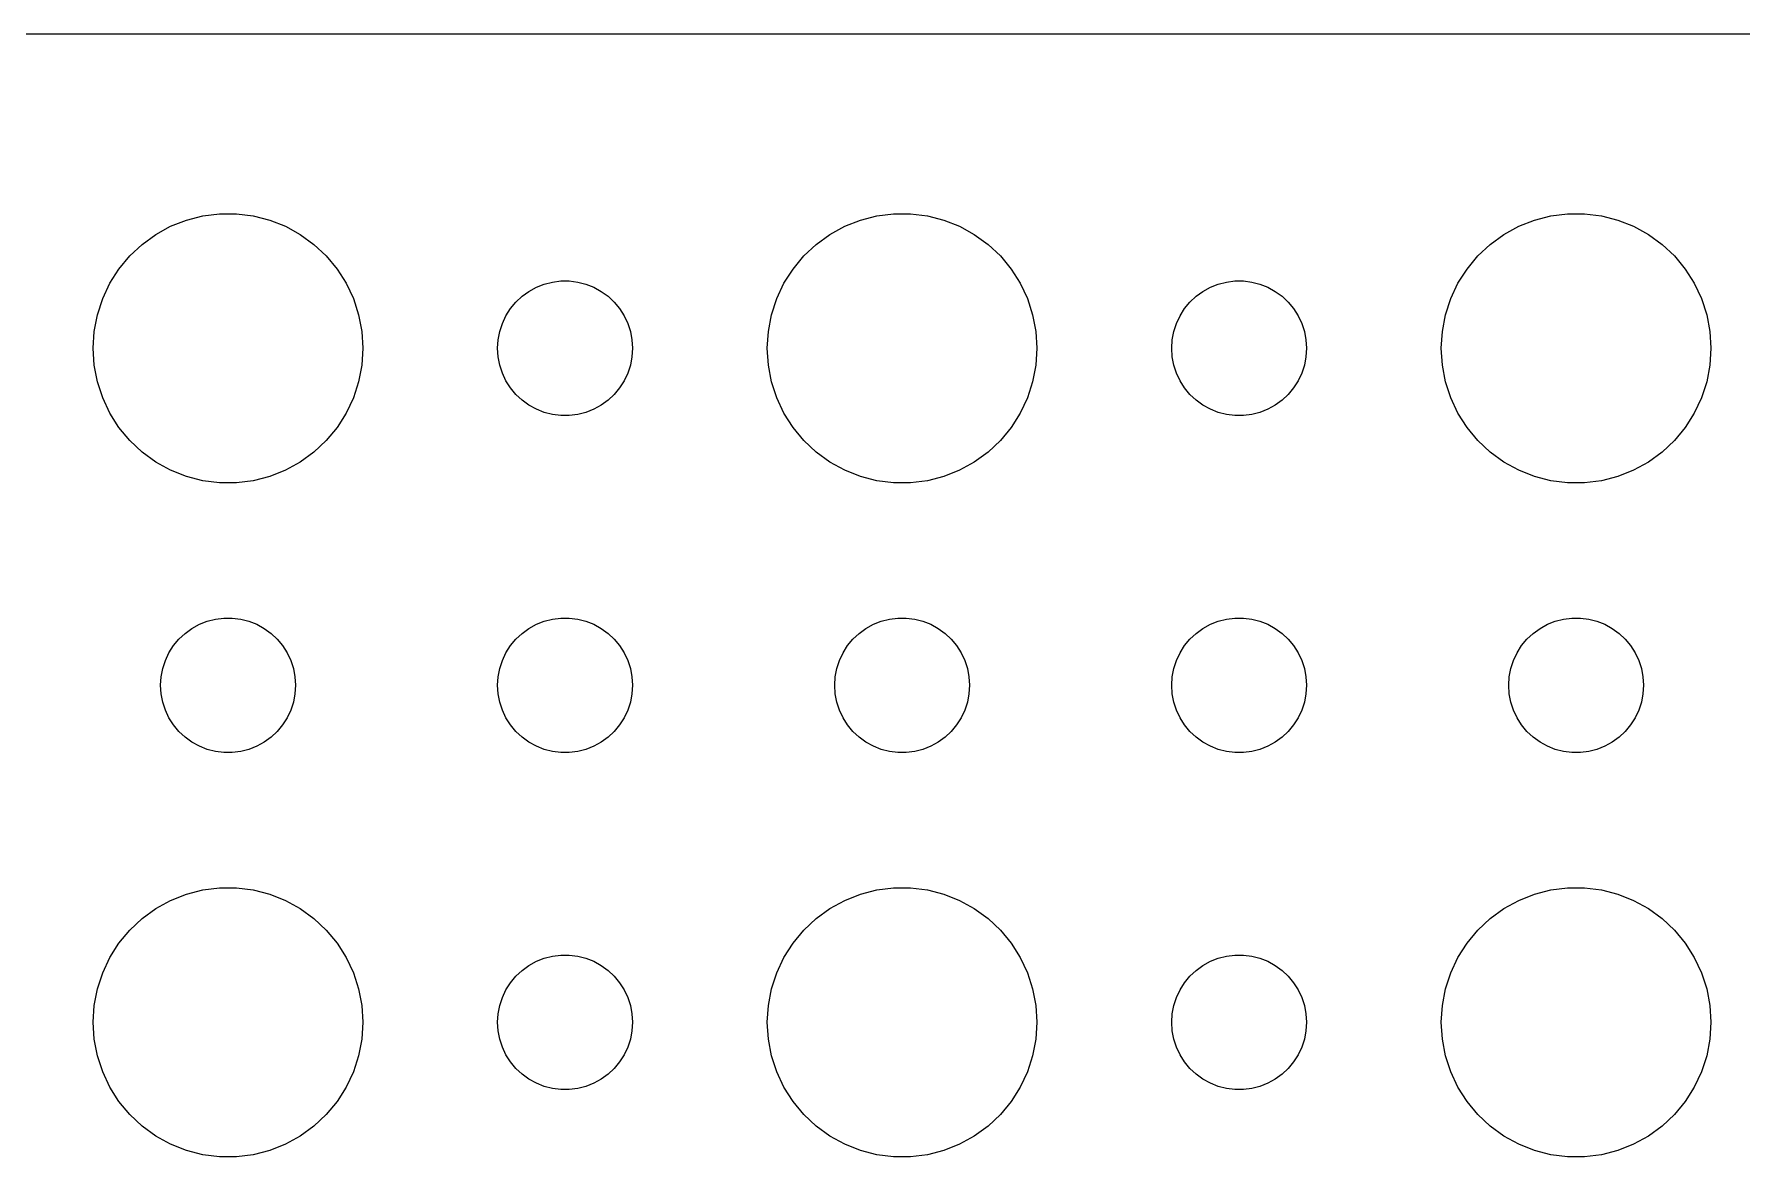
# Model space of a CAD drawing. Header units: metres. Extents: x -134 to 134, y 518 to 1078.
# Drawn here: x -71.81 to -33.81, y 711.01 to 735.99 of the extents above; entities that cross this region are included whole.
import ezdxf

# ---------------------------------------------------------------- set-up
doc = ezdxf.new("R2010")
doc.units = ezdxf.units.M

msp = doc.modelspace()

# ---------------------------------------------------------------- linework, layer by layer
for p, q in [((129.814, 735.99), (-129.814, 735.99)), ((-68.427, 731.853), (-68.0621, 731.947)), ((-68.0621, 731.947), (-67.6884, 731.994)), ((-67.6884, 731.994), (-67.3116, 731.994)), ((-67.3116, 731.994), (-66.9379, 731.947)), ((-66.9379, 731.947), (-66.573, 731.853)), ((-53.427, 731.853), (-53.0621, 731.947)), ((-53.0621, 731.947), (-52.6884, 731.994)), ((-52.6884, 731.994), (-52.3116, 731.994)), ((-52.3116, 731.994), (-51.9379, 731.947)), ((-51.9379, 731.947), (-51.5729, 731.853)), ((-38.427, 731.853), (-38.0621, 731.947)), ((-38.0621, 731.947), (-37.6884, 731.994)), ((-37.6884, 731.994), (-37.3116, 731.994)), ((-37.3116, 731.994), (-36.9379, 731.947)), ((-36.9379, 731.947), (-36.5729, 731.853)), ((-69.1075, 731.533), (-68.7773, 731.714)), ((-68.7773, 731.714), (-68.427, 731.853)), ((-66.573, 731.853), (-66.2227, 731.714)), ((-66.2227, 731.714), (-65.8925, 731.533)), ((-54.1075, 731.533), (-53.7773, 731.714)), ((-53.7773, 731.714), (-53.427, 731.853)), ((-51.5729, 731.853), (-51.2227, 731.714)), ((-51.2227, 731.714), (-50.8925, 731.533)), ((-39.1075, 731.533), (-38.7773, 731.714)), ((-38.7773, 731.714), (-38.427, 731.853)), ((-36.5729, 731.853), (-36.2227, 731.714)), ((-36.2227, 731.714), (-35.8925, 731.533)), ((-69.6869, 731.054), (-69.4123, 731.312)), ((-69.4123, 731.312), (-69.1075, 731.533)), ((-65.8925, 731.533), (-65.5877, 731.312)), ((-65.5877, 731.312), (-65.3131, 731.054)), ((-54.6869, 731.054), (-54.4123, 731.312)), ((-54.4123, 731.312), (-54.1075, 731.533)), ((-50.8925, 731.533), (-50.5877, 731.312)), ((-50.5877, 731.312), (-50.3131, 731.054)), ((-39.6869, 731.054), (-39.4123, 731.312)), ((-39.4123, 731.312), (-39.1075, 731.533)), ((-35.8925, 731.533), (-35.5877, 731.312)), ((-35.5877, 731.312), (-35.3131, 731.054)), ((-69.927, 730.763), (-69.6869, 731.054)), ((-65.3131, 731.054), (-65.073, 730.763)), ((-54.927, 730.763), (-54.6869, 731.054)), ((-50.3131, 731.054), (-50.0729, 730.763)), ((-39.927, 730.763), (-39.6869, 731.054)), ((-35.3131, 731.054), (-35.0729, 730.763)), ((-70.2893, 730.104), (-70.1289, 730.445)), ((-70.1289, 730.445), (-69.927, 730.763)), ((-65.073, 730.763), (-64.8711, 730.445)), ((-64.8711, 730.445), (-64.7107, 730.104)), ((-60.6387, 730.357), (-60.4635, 730.427)), ((-60.4635, 730.427), (-60.2811, 730.473)), ((-60.2811, 730.473), (-60.0942, 730.497)), ((-60.0942, 730.497), (-59.9058, 730.497)), ((-59.9058, 730.497), (-59.7189, 730.473)), ((-59.7189, 730.473), (-59.5365, 730.427)), ((-59.5365, 730.427), (-59.3613, 730.357)), ((-55.2893, 730.104), (-55.1289, 730.445)), ((-55.1289, 730.445), (-54.927, 730.763)), ((-50.0729, 730.763), (-49.8711, 730.445)), ((-49.8711, 730.445), (-49.7107, 730.104)), ((-45.6387, 730.357), (-45.4635, 730.427)), ((-45.4635, 730.427), (-45.2811, 730.473)), ((-45.2811, 730.473), (-45.0942, 730.497)), ((-45.0942, 730.497), (-44.9058, 730.497)), ((-44.9058, 730.497), (-44.7189, 730.473)), ((-44.7189, 730.473), (-44.5365, 730.427)), ((-44.5365, 730.427), (-44.3613, 730.357)), ((-40.2893, 730.104), (-40.1289, 730.445)), ((-40.1289, 730.445), (-39.927, 730.763)), ((-35.0729, 730.763), (-34.8711, 730.445)), ((-34.8711, 730.445), (-34.7107, 730.104)), ((-70.4057, 729.746), (-70.2893, 730.104)), ((-64.7107, 730.104), (-64.5943, 729.746)), ((-61.0934, 730.027), (-60.9561, 730.156)), ((-60.9561, 730.156), (-60.8037, 730.266)), ((-60.8037, 730.266), (-60.6387, 730.357)), ((-59.3613, 730.357), (-59.1963, 730.266)), ((-59.1963, 730.266), (-59.0439, 730.156)), ((-59.0439, 730.156), (-58.9065, 730.027)), ((-55.4057, 729.746), (-55.2893, 730.104)), ((-49.7107, 730.104), (-49.5942, 729.746)), ((-46.0934, 730.027), (-45.9561, 730.156)), ((-45.9561, 730.156), (-45.8037, 730.266)), ((-45.8037, 730.266), (-45.6387, 730.357)), ((-44.3613, 730.357), (-44.1963, 730.266)), ((-44.1963, 730.266), (-44.0439, 730.156)), ((-44.0439, 730.156), (-43.9065, 730.027)), ((-40.4057, 729.746), (-40.2893, 730.104)), ((-34.7107, 730.104), (-34.5942, 729.746)), ((-70.4763, 729.376), (-70.4057, 729.746)), ((-64.5943, 729.746), (-64.5237, 729.376)), ((-61.3947, 729.552), (-61.3145, 729.723)), ((-61.3145, 729.723), (-61.2135, 729.882)), ((-61.2135, 729.882), (-61.0934, 730.027)), ((-58.9065, 730.027), (-58.7865, 729.882)), ((-58.7865, 729.882), (-58.6855, 729.723)), ((-58.6855, 729.723), (-58.6053, 729.552)), ((-55.4763, 729.376), (-55.4057, 729.746)), ((-49.5942, 729.746), (-49.5237, 729.376)), ((-46.3947, 729.552), (-46.3145, 729.723)), ((-46.3145, 729.723), (-46.2135, 729.882)), ((-46.2135, 729.882), (-46.0934, 730.027)), ((-43.9065, 730.027), (-43.7865, 729.882)), ((-43.7865, 729.882), (-43.6855, 729.723)), ((-43.6855, 729.723), (-43.6053, 729.552)), ((-40.4763, 729.376), (-40.4057, 729.746)), ((-34.5942, 729.746), (-34.5237, 729.376)), ((-70.5, 729), (-70.4763, 729.376)), ((-64.5237, 729.376), (-64.5, 729)), ((-61.4882, 729.188), (-61.4529, 729.373)), ((-61.4529, 729.373), (-61.3947, 729.552)), ((-58.6053, 729.552), (-58.5471, 729.373)), ((-58.5471, 729.373), (-58.5118, 729.188)), ((-55.5, 729), (-55.4763, 729.376)), ((-49.5237, 729.376), (-49.5, 729)), ((-46.4882, 729.188), (-46.4529, 729.373)), ((-46.4529, 729.373), (-46.3947, 729.552)), ((-43.6053, 729.552), (-43.5471, 729.373)), ((-43.5471, 729.373), (-43.5118, 729.188)), ((-40.5, 729), (-40.4763, 729.376)), ((-34.5237, 729.376), (-34.5, 729)), ((-70.4763, 728.624), (-70.5, 729)), ((-64.5, 729), (-64.5237, 728.624)), ((-61.5, 729), (-61.4882, 729.188)), ((-61.4882, 728.812), (-61.5, 729)), ((-58.5118, 729.188), (-58.5, 729)), ((-58.5, 729), (-58.5118, 728.812)), ((-55.4763, 728.624), (-55.5, 729)), ((-49.5, 729), (-49.5237, 728.624)), ((-46.5, 729), (-46.4882, 729.188)), ((-46.4882, 728.812), (-46.5, 729)), ((-43.5118, 729.188), (-43.5, 729)), ((-43.5, 729), (-43.5118, 728.812)), ((-40.4763, 728.624), (-40.5, 729)), ((-34.5, 729), (-34.5237, 728.624)), ((-70.4057, 728.254), (-70.4763, 728.624)), ((-64.5237, 728.624), (-64.5943, 728.254)), ((-61.4529, 728.627), (-61.4882, 728.812)), ((-61.3947, 728.448), (-61.4529, 728.627)), ((-58.5471, 728.627), (-58.6053, 728.448)), ((-58.5118, 728.812), (-58.5471, 728.627)), ((-55.4057, 728.254), (-55.4763, 728.624)), ((-49.5237, 728.624), (-49.5942, 728.254)), ((-46.4529, 728.627), (-46.4882, 728.812)), ((-46.3947, 728.448), (-46.4529, 728.627)), ((-43.5471, 728.627), (-43.6053, 728.448)), ((-43.5118, 728.812), (-43.5471, 728.627)), ((-40.4057, 728.254), (-40.4763, 728.624)), ((-34.5237, 728.624), (-34.5942, 728.254)), ((-70.2893, 727.896), (-70.4057, 728.254)), ((-64.5943, 728.254), (-64.7107, 727.896)), ((-61.3145, 728.277), (-61.3947, 728.448)), ((-61.2135, 728.118), (-61.3145, 728.277)), ((-58.6855, 728.277), (-58.7865, 728.118)), ((-58.6053, 728.448), (-58.6855, 728.277)), ((-55.2893, 727.896), (-55.4057, 728.254)), ((-49.5942, 728.254), (-49.7107, 727.896)), ((-46.3145, 728.277), (-46.3947, 728.448)), ((-46.2135, 728.118), (-46.3145, 728.277)), ((-43.6855, 728.277), (-43.7865, 728.118)), ((-43.6053, 728.448), (-43.6855, 728.277)), ((-40.2893, 727.896), (-40.4057, 728.254)), ((-34.5942, 728.254), (-34.7107, 727.896)), ((-70.1289, 727.555), (-70.2893, 727.896)), ((-64.7107, 727.896), (-64.8711, 727.555)), ((-61.0934, 727.973), (-61.2135, 728.118)), ((-60.9561, 727.844), (-61.0934, 727.973)), ((-60.8037, 727.734), (-60.9561, 727.844)), ((-59.0439, 727.844), (-59.1963, 727.734)), ((-58.9065, 727.973), (-59.0439, 727.844)), ((-58.7865, 728.118), (-58.9065, 727.973)), ((-55.1289, 727.555), (-55.2893, 727.896)), ((-49.7107, 727.896), (-49.8711, 727.555)), ((-46.0934, 727.973), (-46.2135, 728.118)), ((-45.9561, 727.844), (-46.0934, 727.973)), ((-45.8037, 727.734), (-45.9561, 727.844)), ((-44.0439, 727.844), (-44.1963, 727.734)), ((-43.9065, 727.973), (-44.0439, 727.844)), ((-43.7865, 728.118), (-43.9065, 727.973)), ((-40.1289, 727.555), (-40.2893, 727.896)), ((-34.7107, 727.896), (-34.8711, 727.555)), ((-69.927, 727.237), (-70.1289, 727.555)), ((-64.8711, 727.555), (-65.073, 727.237)), ((-60.6387, 727.643), (-60.8037, 727.734)), ((-60.4635, 727.573), (-60.6387, 727.643)), ((-60.2811, 727.527), (-60.4635, 727.573)), ((-60.0942, 727.503), (-60.2811, 727.527)), ((-59.9058, 727.503), (-60.0942, 727.503)), ((-59.7189, 727.527), (-59.9058, 727.503)), ((-59.5365, 727.573), (-59.7189, 727.527)), ((-59.3613, 727.643), (-59.5365, 727.573)), ((-59.1963, 727.734), (-59.3613, 727.643)), ((-54.927, 727.237), (-55.1289, 727.555)), ((-49.8711, 727.555), (-50.0729, 727.237)), ((-45.6387, 727.643), (-45.8037, 727.734)), ((-45.4635, 727.573), (-45.6387, 727.643)), ((-45.2811, 727.527), (-45.4635, 727.573)), ((-45.0942, 727.503), (-45.2811, 727.527)), ((-44.9058, 727.503), (-45.0942, 727.503)), ((-44.7189, 727.527), (-44.9058, 727.503)), ((-44.5365, 727.573), (-44.7189, 727.527)), ((-44.3613, 727.643), (-44.5365, 727.573)), ((-44.1963, 727.734), (-44.3613, 727.643)), ((-39.927, 727.237), (-40.1289, 727.555)), ((-34.8711, 727.555), (-35.0729, 727.237)), ((-69.6869, 726.946), (-69.927, 727.237)), ((-65.073, 727.237), (-65.3131, 726.946)), ((-54.6869, 726.946), (-54.927, 727.237)), ((-50.0729, 727.237), (-50.3131, 726.946)), ((-39.6869, 726.946), (-39.927, 727.237)), ((-35.0729, 727.237), (-35.3131, 726.946)), ((-69.4123, 726.688), (-69.6869, 726.946)), ((-69.1075, 726.467), (-69.4123, 726.688)), ((-65.5877, 726.688), (-65.8925, 726.467)), ((-65.3131, 726.946), (-65.5877, 726.688)), ((-54.4123, 726.688), (-54.6869, 726.946)), ((-54.1075, 726.467), (-54.4123, 726.688)), ((-50.5877, 726.688), (-50.8925, 726.467)), ((-50.3131, 726.946), (-50.5877, 726.688)), ((-39.4123, 726.688), (-39.6869, 726.946)), ((-39.1075, 726.467), (-39.4123, 726.688)), ((-35.5877, 726.688), (-35.8925, 726.467)), ((-35.3131, 726.946), (-35.5877, 726.688)), ((-68.7773, 726.286), (-69.1075, 726.467)), ((-68.427, 726.147), (-68.7773, 726.286)), ((-66.2227, 726.286), (-66.573, 726.147)), ((-65.8925, 726.467), (-66.2227, 726.286)), ((-53.7773, 726.286), (-54.1075, 726.467)), ((-53.427, 726.147), (-53.7773, 726.286)), ((-51.2227, 726.286), (-51.5729, 726.147)), ((-50.8925, 726.467), (-51.2227, 726.286)), ((-38.7773, 726.286), (-39.1075, 726.467)), ((-38.427, 726.147), (-38.7773, 726.286)), ((-36.2227, 726.286), (-36.5729, 726.147)), ((-35.8925, 726.467), (-36.2227, 726.286)), ((-68.0621, 726.053), (-68.427, 726.147)), ((-67.6884, 726.006), (-68.0621, 726.053)), ((-67.3116, 726.006), (-67.6884, 726.006)), ((-66.9379, 726.053), (-67.3116, 726.006)), ((-66.573, 726.147), (-66.9379, 726.053)), ((-53.0621, 726.053), (-53.427, 726.147)), ((-52.6884, 726.006), (-53.0621, 726.053)), ((-52.3116, 726.006), (-52.6884, 726.006)), ((-51.9379, 726.053), (-52.3116, 726.006)), ((-51.5729, 726.147), (-51.9379, 726.053)), ((-38.0621, 726.053), (-38.427, 726.147)), ((-37.6884, 726.006), (-38.0621, 726.053)), ((-37.3116, 726.006), (-37.6884, 726.006)), ((-36.9379, 726.053), (-37.3116, 726.006)), ((-36.5729, 726.147), (-36.9379, 726.053)), ((-68.3037, 722.766), (-68.1387, 722.857)), ((-68.1387, 722.857), (-67.9635, 722.927)), ((-67.9635, 722.927), (-67.7811, 722.973)), ((-67.7811, 722.973), (-67.5942, 722.997)), ((-67.5942, 722.997), (-67.4058, 722.997)), ((-67.4058, 722.997), (-67.2189, 722.973)), ((-67.2189, 722.973), (-67.0365, 722.927)), ((-67.0365, 722.927), (-66.8613, 722.857)), ((-66.8613, 722.857), (-66.6963, 722.766)), ((-60.8037, 722.766), (-60.6387, 722.857)), ((-60.6387, 722.857), (-60.4635, 722.927)), ((-60.4635, 722.927), (-60.2811, 722.973)), ((-60.2811, 722.973), (-60.0942, 722.997)), ((-60.0942, 722.997), (-59.9058, 722.997)), ((-59.9058, 722.997), (-59.7189, 722.973)), ((-59.7189, 722.973), (-59.5365, 722.927)), ((-59.5365, 722.927), (-59.3613, 722.857)), ((-59.3613, 722.857), (-59.1963, 722.766)), ((-53.3037, 722.766), (-53.1387, 722.857)), ((-53.1387, 722.857), (-52.9635, 722.927)), ((-52.9635, 722.927), (-52.7811, 722.973)), ((-52.7811, 722.973), (-52.5942, 722.997)), ((-52.5942, 722.997), (-52.4058, 722.997)), ((-52.4058, 722.997), (-52.2189, 722.973)), ((-52.2189, 722.973), (-52.0365, 722.927)), ((-52.0365, 722.927), (-51.8613, 722.857)), ((-51.8613, 722.857), (-51.6963, 722.766)), ((-45.8037, 722.766), (-45.6387, 722.857)), ((-45.6387, 722.857), (-45.4635, 722.927)), ((-45.4635, 722.927), (-45.2811, 722.973)), ((-45.2811, 722.973), (-45.0942, 722.997)), ((-45.0942, 722.997), (-44.9058, 722.997)), ((-44.9058, 722.997), (-44.7189, 722.973)), ((-44.7189, 722.973), (-44.5365, 722.927)), ((-44.5365, 722.927), (-44.3613, 722.857)), ((-44.3613, 722.857), (-44.1963, 722.766)), ((-38.3037, 722.766), (-38.1387, 722.857)), ((-38.1387, 722.857), (-37.9635, 722.927)), ((-37.9635, 722.927), (-37.7811, 722.973)), ((-37.7811, 722.973), (-37.5942, 722.997)), ((-37.5942, 722.997), (-37.4058, 722.997)), ((-37.4058, 722.997), (-37.2189, 722.973)), ((-37.2189, 722.973), (-37.0365, 722.927)), ((-37.0365, 722.927), (-36.8613, 722.857)), ((-36.8613, 722.857), (-36.6963, 722.766)), ((-68.7135, 722.382), (-68.5934, 722.527)), ((-68.5934, 722.527), (-68.4561, 722.656)), ((-68.4561, 722.656), (-68.3037, 722.766)), ((-66.6963, 722.766), (-66.5439, 722.656)), ((-66.5439, 722.656), (-66.4065, 722.527)), ((-66.4065, 722.527), (-66.2865, 722.382)), ((-61.2135, 722.382), (-61.0934, 722.527)), ((-61.0934, 722.527), (-60.9561, 722.656)), ((-60.9561, 722.656), (-60.8037, 722.766)), ((-59.1963, 722.766), (-59.0439, 722.656)), ((-59.0439, 722.656), (-58.9065, 722.527)), ((-58.9065, 722.527), (-58.7865, 722.382)), ((-53.7135, 722.382), (-53.5934, 722.527)), ((-53.5934, 722.527), (-53.4561, 722.656)), ((-53.4561, 722.656), (-53.3037, 722.766)), ((-51.6963, 722.766), (-51.5439, 722.656)), ((-51.5439, 722.656), (-51.4065, 722.527)), ((-51.4065, 722.527), (-51.2865, 722.382)), ((-46.2135, 722.382), (-46.0934, 722.527)), ((-46.0934, 722.527), (-45.9561, 722.656)), ((-45.9561, 722.656), (-45.8037, 722.766)), ((-44.1963, 722.766), (-44.0439, 722.656)), ((-44.0439, 722.656), (-43.9065, 722.527)), ((-43.9065, 722.527), (-43.7865, 722.382)), ((-38.7135, 722.382), (-38.5934, 722.527)), ((-38.5934, 722.527), (-38.4561, 722.656)), ((-38.4561, 722.656), (-38.3037, 722.766)), ((-36.6963, 722.766), (-36.5439, 722.656)), ((-36.5439, 722.656), (-36.4065, 722.527)), ((-36.4065, 722.527), (-36.2865, 722.382)), ((-68.8947, 722.052), (-68.8145, 722.223)), ((-68.8145, 722.223), (-68.7135, 722.382)), ((-66.2865, 722.382), (-66.1855, 722.223)), ((-66.1855, 722.223), (-66.1053, 722.052)), ((-61.3947, 722.052), (-61.3145, 722.223)), ((-61.3145, 722.223), (-61.2135, 722.382)), ((-58.7865, 722.382), (-58.6855, 722.223)), ((-58.6855, 722.223), (-58.6053, 722.052)), ((-53.8947, 722.052), (-53.8145, 722.223)), ((-53.8145, 722.223), (-53.7135, 722.382)), ((-51.2865, 722.382), (-51.1855, 722.223)), ((-51.1855, 722.223), (-51.1053, 722.052)), ((-46.3947, 722.052), (-46.3145, 722.223)), ((-46.3145, 722.223), (-46.2135, 722.382)), ((-43.7865, 722.382), (-43.6855, 722.223)), ((-43.6855, 722.223), (-43.6053, 722.052)), ((-38.8947, 722.052), (-38.8145, 722.223)), ((-38.8145, 722.223), (-38.7135, 722.382)), ((-36.2865, 722.382), (-36.1855, 722.223)), ((-36.1855, 722.223), (-36.1053, 722.052)), ((-69, 721.5), (-68.9882, 721.688)), ((-68.9882, 721.688), (-68.9529, 721.873)), ((-68.9529, 721.873), (-68.8947, 722.052)), ((-66.1053, 722.052), (-66.0471, 721.873)), ((-66.0471, 721.873), (-66.0118, 721.688)), ((-66.0118, 721.688), (-66, 721.5)), ((-61.5, 721.5), (-61.4882, 721.688)), ((-61.4882, 721.688), (-61.4529, 721.873)), ((-61.4529, 721.873), (-61.3947, 722.052)), ((-58.6053, 722.052), (-58.5471, 721.873)), ((-58.5471, 721.873), (-58.5118, 721.688)), ((-58.5118, 721.688), (-58.5, 721.5)), ((-54, 721.5), (-53.9882, 721.688)), ((-53.9882, 721.688), (-53.9529, 721.873)), ((-53.9529, 721.873), (-53.8947, 722.052)), ((-51.1053, 722.052), (-51.0471, 721.873)), ((-51.0471, 721.873), (-51.0118, 721.688)), ((-51.0118, 721.688), (-51, 721.5)), ((-46.5, 721.5), (-46.4882, 721.688)), ((-46.4882, 721.688), (-46.4529, 721.873)), ((-46.4529, 721.873), (-46.3947, 722.052)), ((-43.6053, 722.052), (-43.5471, 721.873)), ((-43.5471, 721.873), (-43.5118, 721.688)), ((-43.5118, 721.688), (-43.5, 721.5)), ((-39, 721.5), (-38.9882, 721.688)), ((-38.9882, 721.688), (-38.9529, 721.873)), ((-38.9529, 721.873), (-38.8947, 722.052)), ((-36.1053, 722.052), (-36.0471, 721.873)), ((-36.0471, 721.873), (-36.0118, 721.688)), ((-36.0118, 721.688), (-36, 721.5)), ((-68.9882, 721.312), (-69, 721.5)), ((-68.9529, 721.127), (-68.9882, 721.312)), ((-66.0118, 721.312), (-66.0471, 721.127)), ((-66, 721.5), (-66.0118, 721.312)), ((-61.4882, 721.312), (-61.5, 721.5)), ((-61.4529, 721.127), (-61.4882, 721.312)), ((-58.5118, 721.312), (-58.5471, 721.127)), ((-58.5, 721.5), (-58.5118, 721.312)), ((-53.9882, 721.312), (-54, 721.5)), ((-53.9529, 721.127), (-53.9882, 721.312)), ((-51.0118, 721.312), (-51.0471, 721.127)), ((-51, 721.5), (-51.0118, 721.312)), ((-46.4882, 721.312), (-46.5, 721.5)), ((-46.4529, 721.127), (-46.4882, 721.312)), ((-43.5118, 721.312), (-43.5471, 721.127)), ((-43.5, 721.5), (-43.5118, 721.312)), ((-38.9882, 721.312), (-39, 721.5)), ((-38.9529, 721.127), (-38.9882, 721.312)), ((-36.0118, 721.312), (-36.0471, 721.127)), ((-36, 721.5), (-36.0118, 721.312)), ((-68.8947, 720.948), (-68.9529, 721.127)), ((-68.8145, 720.777), (-68.8947, 720.948)), ((-66.1053, 720.948), (-66.1855, 720.777)), ((-66.0471, 721.127), (-66.1053, 720.948)), ((-61.3947, 720.948), (-61.4529, 721.127)), ((-61.3145, 720.777), (-61.3947, 720.948)), ((-58.6053, 720.948), (-58.6855, 720.777)), ((-58.5471, 721.127), (-58.6053, 720.948)), ((-53.8947, 720.948), (-53.9529, 721.127)), ((-53.8145, 720.777), (-53.8947, 720.948)), ((-51.1053, 720.948), (-51.1855, 720.777)), ((-51.0471, 721.127), (-51.1053, 720.948)), ((-46.3947, 720.948), (-46.4529, 721.127)), ((-46.3145, 720.777), (-46.3947, 720.948)), ((-43.6053, 720.948), (-43.6855, 720.777)), ((-43.5471, 721.127), (-43.6053, 720.948)), ((-38.8947, 720.948), (-38.9529, 721.127)), ((-38.8145, 720.777), (-38.8947, 720.948)), ((-36.1053, 720.948), (-36.1855, 720.777)), ((-36.0471, 721.127), (-36.1053, 720.948)), ((-68.7135, 720.618), (-68.8145, 720.777)), ((-68.5934, 720.473), (-68.7135, 720.618)), ((-66.2865, 720.618), (-66.4065, 720.473)), ((-66.1855, 720.777), (-66.2865, 720.618)), ((-61.2135, 720.618), (-61.3145, 720.777)), ((-61.0934, 720.473), (-61.2135, 720.618)), ((-58.7865, 720.618), (-58.9065, 720.473)), ((-58.6855, 720.777), (-58.7865, 720.618)), ((-53.7135, 720.618), (-53.8145, 720.777)), ((-53.5934, 720.473), (-53.7135, 720.618)), ((-51.2865, 720.618), (-51.4065, 720.473)), ((-51.1855, 720.777), (-51.2865, 720.618)), ((-46.2135, 720.618), (-46.3145, 720.777)), ((-46.0934, 720.473), (-46.2135, 720.618)), ((-43.7865, 720.618), (-43.9065, 720.473)), ((-43.6855, 720.777), (-43.7865, 720.618)), ((-38.7135, 720.618), (-38.8145, 720.777)), ((-38.5934, 720.473), (-38.7135, 720.618)), ((-36.2865, 720.618), (-36.4065, 720.473)), ((-36.1855, 720.777), (-36.2865, 720.618)), ((-68.4561, 720.344), (-68.5934, 720.473)), ((-68.3037, 720.234), (-68.4561, 720.344)), ((-68.1387, 720.143), (-68.3037, 720.234)), ((-66.6963, 720.234), (-66.8613, 720.143)), ((-66.5439, 720.344), (-66.6963, 720.234)), ((-66.4065, 720.473), (-66.5439, 720.344)), ((-60.9561, 720.344), (-61.0934, 720.473)), ((-60.8037, 720.234), (-60.9561, 720.344)), ((-60.6387, 720.143), (-60.8037, 720.234)), ((-59.1963, 720.234), (-59.3613, 720.143)), ((-59.0439, 720.344), (-59.1963, 720.234)), ((-58.9065, 720.473), (-59.0439, 720.344)), ((-53.4561, 720.344), (-53.5934, 720.473)), ((-53.3037, 720.234), (-53.4561, 720.344)), ((-53.1387, 720.143), (-53.3037, 720.234)), ((-51.6963, 720.234), (-51.8613, 720.143)), ((-51.5439, 720.344), (-51.6963, 720.234)), ((-51.4065, 720.473), (-51.5439, 720.344)), ((-45.9561, 720.344), (-46.0934, 720.473)), ((-45.8037, 720.234), (-45.9561, 720.344)), ((-45.6387, 720.143), (-45.8037, 720.234)), ((-44.1963, 720.234), (-44.3613, 720.143)), ((-44.0439, 720.344), (-44.1963, 720.234)), ((-43.9065, 720.473), (-44.0439, 720.344)), ((-38.4561, 720.344), (-38.5934, 720.473)), ((-38.3037, 720.234), (-38.4561, 720.344)), ((-38.1387, 720.143), (-38.3037, 720.234)), ((-36.6963, 720.234), (-36.8613, 720.143)), ((-36.5439, 720.344), (-36.6963, 720.234)), ((-36.4065, 720.473), (-36.5439, 720.344)), ((-67.9635, 720.073), (-68.1387, 720.143)), ((-67.7811, 720.027), (-67.9635, 720.073)), ((-67.5942, 720.003), (-67.7811, 720.027)), ((-67.4058, 720.003), (-67.5942, 720.003)), ((-67.2189, 720.027), (-67.4058, 720.003)), ((-67.0365, 720.073), (-67.2189, 720.027)), ((-66.8613, 720.143), (-67.0365, 720.073)), ((-60.4635, 720.073), (-60.6387, 720.143)), ((-60.2811, 720.027), (-60.4635, 720.073)), ((-60.0942, 720.003), (-60.2811, 720.027)), ((-59.9058, 720.003), (-60.0942, 720.003)), ((-59.7189, 720.027), (-59.9058, 720.003)), ((-59.5365, 720.073), (-59.7189, 720.027)), ((-59.3613, 720.143), (-59.5365, 720.073)), ((-52.9635, 720.073), (-53.1387, 720.143)), ((-52.7811, 720.027), (-52.9635, 720.073)), ((-52.5942, 720.003), (-52.7811, 720.027)), ((-52.4058, 720.003), (-52.5942, 720.003)), ((-52.2189, 720.027), (-52.4058, 720.003)), ((-52.0365, 720.073), (-52.2189, 720.027)), ((-51.8613, 720.143), (-52.0365, 720.073)), ((-45.4635, 720.073), (-45.6387, 720.143)), ((-45.2811, 720.027), (-45.4635, 720.073)), ((-45.0942, 720.003), (-45.2811, 720.027)), ((-44.9058, 720.003), (-45.0942, 720.003)), ((-44.7189, 720.027), (-44.9058, 720.003)), ((-44.5365, 720.073), (-44.7189, 720.027)), ((-44.3613, 720.143), (-44.5365, 720.073)), ((-37.9635, 720.073), (-38.1387, 720.143)), ((-37.7811, 720.027), (-37.9635, 720.073)), ((-37.5942, 720.003), (-37.7811, 720.027)), ((-37.4058, 720.003), (-37.5942, 720.003)), ((-37.2189, 720.027), (-37.4058, 720.003)), ((-37.0365, 720.073), (-37.2189, 720.027)), ((-36.8613, 720.143), (-37.0365, 720.073)), ((-68.7773, 716.714), (-68.427, 716.853)), ((-68.427, 716.853), (-68.0621, 716.947)), ((-68.0621, 716.947), (-67.6884, 716.994)), ((-67.6884, 716.994), (-67.3116, 716.994)), ((-67.3116, 716.994), (-66.9379, 716.947)), ((-66.9379, 716.947), (-66.573, 716.853)), ((-66.573, 716.853), (-66.2227, 716.714)), ((-53.7773, 716.714), (-53.427, 716.853)), ((-53.427, 716.853), (-53.0621, 716.947)), ((-53.0621, 716.947), (-52.6884, 716.994)), ((-52.6884, 716.994), (-52.3116, 716.994)), ((-52.3116, 716.994), (-51.9379, 716.947)), ((-51.9379, 716.947), (-51.5729, 716.853)), ((-51.5729, 716.853), (-51.2227, 716.714)), ((-38.7773, 716.714), (-38.427, 716.853)), ((-38.427, 716.853), (-38.0621, 716.947)), ((-38.0621, 716.947), (-37.6884, 716.994)), ((-37.6884, 716.994), (-37.3116, 716.994)), ((-37.3116, 716.994), (-36.9379, 716.947)), ((-36.9379, 716.947), (-36.5729, 716.853)), ((-36.5729, 716.853), (-36.2227, 716.714)), ((-69.4123, 716.312), (-69.1075, 716.533)), ((-69.1075, 716.533), (-68.7773, 716.714)), ((-66.2227, 716.714), (-65.8925, 716.533)), ((-65.8925, 716.533), (-65.5877, 716.312)), ((-54.4123, 716.312), (-54.1075, 716.533)), ((-54.1075, 716.533), (-53.7773, 716.714)), ((-51.2227, 716.714), (-50.8925, 716.533)), ((-50.8925, 716.533), (-50.5877, 716.312)), ((-39.4123, 716.312), (-39.1075, 716.533)), ((-39.1075, 716.533), (-38.7773, 716.714)), ((-36.2227, 716.714), (-35.8925, 716.533)), ((-35.8925, 716.533), (-35.5877, 716.312)), ((-69.927, 715.763), (-69.6869, 716.054)), ((-69.6869, 716.054), (-69.4123, 716.312)), ((-65.5877, 716.312), (-65.3131, 716.054)), ((-65.3131, 716.054), (-65.073, 715.763)), ((-54.927, 715.763), (-54.6869, 716.054)), ((-54.6869, 716.054), (-54.4123, 716.312)), ((-50.5877, 716.312), (-50.3131, 716.054)), ((-50.3131, 716.054), (-50.0729, 715.763)), ((-39.927, 715.763), (-39.6869, 716.054)), ((-39.6869, 716.054), (-39.4123, 716.312)), ((-35.5877, 716.312), (-35.3131, 716.054)), ((-35.3131, 716.054), (-35.0729, 715.763)), ((-70.1289, 715.445), (-69.927, 715.763)), ((-65.073, 715.763), (-64.8711, 715.445)), ((-55.1289, 715.445), (-54.927, 715.763)), ((-50.0729, 715.763), (-49.8711, 715.445)), ((-40.1289, 715.445), (-39.927, 715.763)), ((-35.0729, 715.763), (-34.8711, 715.445)), ((-70.2893, 715.104), (-70.1289, 715.445)), ((-64.8711, 715.445), (-64.7107, 715.104)), ((-60.9561, 715.156), (-60.8037, 715.266)), ((-60.8037, 715.266), (-60.6387, 715.357)), ((-60.6387, 715.357), (-60.4635, 715.427)), ((-60.4635, 715.427), (-60.2811, 715.473)), ((-60.2811, 715.473), (-60.0942, 715.497)), ((-60.0942, 715.497), (-59.9058, 715.497)), ((-59.9058, 715.497), (-59.7189, 715.473)), ((-59.7189, 715.473), (-59.5365, 715.427)), ((-59.5365, 715.427), (-59.3613, 715.357)), ((-59.3613, 715.357), (-59.1963, 715.266)), ((-59.1963, 715.266), (-59.0439, 715.156)), ((-55.2893, 715.104), (-55.1289, 715.445)), ((-49.8711, 715.445), (-49.7107, 715.104)), ((-45.9561, 715.156), (-45.8037, 715.266)), ((-45.8037, 715.266), (-45.6387, 715.357)), ((-45.6387, 715.357), (-45.4635, 715.427)), ((-45.4635, 715.427), (-45.2811, 715.473)), ((-45.2811, 715.473), (-45.0942, 715.497)), ((-45.0942, 715.497), (-44.9058, 715.497)), ((-44.9058, 715.497), (-44.7189, 715.473)), ((-44.7189, 715.473), (-44.5365, 715.427)), ((-44.5365, 715.427), (-44.3613, 715.357)), ((-44.3613, 715.357), (-44.1963, 715.266)), ((-44.1963, 715.266), (-44.0439, 715.156)), ((-40.2893, 715.104), (-40.1289, 715.445)), ((-34.8711, 715.445), (-34.7107, 715.104)), ((-70.4057, 714.746), (-70.2893, 715.104)), ((-64.7107, 715.104), (-64.5943, 714.746)), ((-61.3145, 714.723), (-61.2135, 714.882)), ((-61.2135, 714.882), (-61.0934, 715.027)), ((-61.0934, 715.027), (-60.9561, 715.156)), ((-59.0439, 715.156), (-58.9065, 715.027)), ((-58.9065, 715.027), (-58.7865, 714.882)), ((-58.7865, 714.882), (-58.6855, 714.723)), ((-55.4057, 714.746), (-55.2893, 715.104)), ((-49.7107, 715.104), (-49.5942, 714.746)), ((-46.3145, 714.723), (-46.2135, 714.882)), ((-46.2135, 714.882), (-46.0934, 715.027)), ((-46.0934, 715.027), (-45.9561, 715.156)), ((-44.0439, 715.156), (-43.9065, 715.027)), ((-43.9065, 715.027), (-43.7865, 714.882)), ((-43.7865, 714.882), (-43.6855, 714.723)), ((-40.4057, 714.746), (-40.2893, 715.104)), ((-34.7107, 715.104), (-34.5942, 714.746)), ((-70.4763, 714.376), (-70.4057, 714.746)), ((-64.5943, 714.746), (-64.5237, 714.376)), ((-61.4529, 714.373), (-61.3947, 714.552)), ((-61.3947, 714.552), (-61.3145, 714.723)), ((-58.6855, 714.723), (-58.6053, 714.552)), ((-58.6053, 714.552), (-58.5471, 714.373)), ((-55.4763, 714.376), (-55.4057, 714.746)), ((-49.5942, 714.746), (-49.5237, 714.376)), ((-46.4529, 714.373), (-46.3947, 714.552)), ((-46.3947, 714.552), (-46.3145, 714.723)), ((-43.6855, 714.723), (-43.6053, 714.552)), ((-43.6053, 714.552), (-43.5471, 714.373)), ((-40.4763, 714.376), (-40.4057, 714.746)), ((-34.5942, 714.746), (-34.5237, 714.376)), ((-70.5, 714), (-70.4763, 714.376)), ((-64.5237, 714.376), (-64.5, 714)), ((-61.5, 714), (-61.4882, 714.188)), ((-61.4882, 714.188), (-61.4529, 714.373)), ((-58.5471, 714.373), (-58.5118, 714.188)), ((-58.5118, 714.188), (-58.5, 714)), ((-55.5, 714), (-55.4763, 714.376)), ((-49.5237, 714.376), (-49.5, 714)), ((-46.5, 714), (-46.4882, 714.188)), ((-46.4882, 714.188), (-46.4529, 714.373)), ((-43.5471, 714.373), (-43.5118, 714.188)), ((-43.5118, 714.188), (-43.5, 714)), ((-40.5, 714), (-40.4763, 714.376)), ((-34.5237, 714.376), (-34.5, 714)), ((-70.4763, 713.624), (-70.5, 714)), ((-64.5, 714), (-64.5237, 713.624)), ((-61.4882, 713.812), (-61.5, 714)), ((-61.4529, 713.627), (-61.4882, 713.812)), ((-58.5118, 713.812), (-58.5471, 713.627)), ((-58.5, 714), (-58.5118, 713.812)), ((-55.4763, 713.624), (-55.5, 714)), ((-49.5, 714), (-49.5237, 713.624)), ((-46.4882, 713.812), (-46.5, 714)), ((-46.4529, 713.627), (-46.4882, 713.812)), ((-43.5118, 713.812), (-43.5471, 713.627)), ((-43.5, 714), (-43.5118, 713.812)), ((-40.4763, 713.624), (-40.5, 714)), ((-34.5, 714), (-34.5237, 713.624)), ((-70.4057, 713.254), (-70.4763, 713.624)), ((-64.5237, 713.624), (-64.5943, 713.254)), ((-61.3947, 713.448), (-61.4529, 713.627)), ((-61.3145, 713.277), (-61.3947, 713.448)), ((-58.6053, 713.448), (-58.6855, 713.277)), ((-58.5471, 713.627), (-58.6053, 713.448)), ((-55.4057, 713.254), (-55.4763, 713.624)), ((-49.5237, 713.624), (-49.5942, 713.254)), ((-46.3947, 713.448), (-46.4529, 713.627)), ((-46.3145, 713.277), (-46.3947, 713.448)), ((-43.6053, 713.448), (-43.6855, 713.277)), ((-43.5471, 713.627), (-43.6053, 713.448)), ((-40.4057, 713.254), (-40.4763, 713.624)), ((-34.5237, 713.624), (-34.5942, 713.254)), ((-70.2893, 712.896), (-70.4057, 713.254)), ((-64.5943, 713.254), (-64.7107, 712.896)), ((-61.2135, 713.118), (-61.3145, 713.277)), ((-61.0934, 712.973), (-61.2135, 713.118)), ((-60.9561, 712.844), (-61.0934, 712.973)), ((-58.9065, 712.973), (-59.0439, 712.844)), ((-58.7865, 713.118), (-58.9065, 712.973)), ((-58.6855, 713.277), (-58.7865, 713.118)), ((-55.2893, 712.896), (-55.4057, 713.254)), ((-49.5942, 713.254), (-49.7107, 712.896)), ((-46.2135, 713.118), (-46.3145, 713.277)), ((-46.0934, 712.973), (-46.2135, 713.118)), ((-45.9561, 712.844), (-46.0934, 712.973)), ((-43.9065, 712.973), (-44.0439, 712.844)), ((-43.7865, 713.118), (-43.9065, 712.973)), ((-43.6855, 713.277), (-43.7865, 713.118)), ((-40.2893, 712.896), (-40.4057, 713.254)), ((-34.5942, 713.254), (-34.7107, 712.896)), ((-70.1289, 712.555), (-70.2893, 712.896)), ((-64.7107, 712.896), (-64.8711, 712.555)), ((-60.8037, 712.734), (-60.9561, 712.844)), ((-60.6387, 712.643), (-60.8037, 712.734)), ((-60.4635, 712.573), (-60.6387, 712.643)), ((-60.2811, 712.527), (-60.4635, 712.573)), ((-59.5365, 712.573), (-59.7189, 712.527)), ((-59.3613, 712.643), (-59.5365, 712.573)), ((-59.1963, 712.734), (-59.3613, 712.643)), ((-59.0439, 712.844), (-59.1963, 712.734)), ((-55.1289, 712.555), (-55.2893, 712.896)), ((-49.7107, 712.896), (-49.8711, 712.555)), ((-45.8037, 712.734), (-45.9561, 712.844)), ((-45.6387, 712.643), (-45.8037, 712.734)), ((-45.4635, 712.573), (-45.6387, 712.643)), ((-45.2811, 712.527), (-45.4635, 712.573)), ((-44.5365, 712.573), (-44.7189, 712.527)), ((-44.3613, 712.643), (-44.5365, 712.573)), ((-44.1963, 712.734), (-44.3613, 712.643)), ((-44.0439, 712.844), (-44.1963, 712.734)), ((-40.1289, 712.555), (-40.2893, 712.896)), ((-34.7107, 712.896), (-34.8711, 712.555)), ((-69.927, 712.237), (-70.1289, 712.555)), ((-69.6869, 711.946), (-69.927, 712.237)), ((-65.073, 712.237), (-65.3131, 711.946)), ((-64.8711, 712.555), (-65.073, 712.237)), ((-60.0942, 712.503), (-60.2811, 712.527)), ((-59.9058, 712.503), (-60.0942, 712.503)), ((-59.7189, 712.527), (-59.9058, 712.503)), ((-54.927, 712.237), (-55.1289, 712.555)), ((-54.6869, 711.946), (-54.927, 712.237)), ((-50.0729, 712.237), (-50.3131, 711.946)), ((-49.8711, 712.555), (-50.0729, 712.237)), ((-45.0942, 712.503), (-45.2811, 712.527)), ((-44.9058, 712.503), (-45.0942, 712.503)), ((-44.7189, 712.527), (-44.9058, 712.503)), ((-39.927, 712.237), (-40.1289, 712.555)), ((-39.6869, 711.946), (-39.927, 712.237)), ((-35.0729, 712.237), (-35.3131, 711.946)), ((-34.8711, 712.555), (-35.0729, 712.237)), ((-69.4123, 711.688), (-69.6869, 711.946)), ((-65.3131, 711.946), (-65.5877, 711.688)), ((-54.4123, 711.688), (-54.6869, 711.946)), ((-50.3131, 711.946), (-50.5877, 711.688)), ((-39.4123, 711.688), (-39.6869, 711.946)), ((-35.3131, 711.946), (-35.5877, 711.688)), ((-69.1075, 711.467), (-69.4123, 711.688)), ((-68.7773, 711.286), (-69.1075, 711.467)), ((-65.8925, 711.467), (-66.2227, 711.286)), ((-65.5877, 711.688), (-65.8925, 711.467)), ((-54.1075, 711.467), (-54.4123, 711.688)), ((-53.7773, 711.286), (-54.1075, 711.467)), ((-50.8925, 711.467), (-51.2227, 711.286)), ((-50.5877, 711.688), (-50.8925, 711.467)), ((-39.1075, 711.467), (-39.4123, 711.688)), ((-38.7773, 711.286), (-39.1075, 711.467)), ((-35.8925, 711.467), (-36.2227, 711.286)), ((-35.5877, 711.688), (-35.8925, 711.467)), ((-68.427, 711.147), (-68.7773, 711.286)), ((-68.0621, 711.053), (-68.427, 711.147)), ((-67.6884, 711.006), (-68.0621, 711.053)), ((-66.9379, 711.053), (-67.3116, 711.006)), ((-66.573, 711.147), (-66.9379, 711.053)), ((-66.2227, 711.286), (-66.573, 711.147)), ((-53.427, 711.147), (-53.7773, 711.286)), ((-53.0621, 711.053), (-53.427, 711.147)), ((-52.6884, 711.006), (-53.0621, 711.053)), ((-51.9379, 711.053), (-52.3116, 711.006)), ((-51.5729, 711.147), (-51.9379, 711.053)), ((-51.2227, 711.286), (-51.5729, 711.147)), ((-38.427, 711.147), (-38.7773, 711.286)), ((-38.0621, 711.053), (-38.427, 711.147)), ((-37.6884, 711.006), (-38.0621, 711.053)), ((-36.9379, 711.053), (-37.3116, 711.006)), ((-36.5729, 711.147), (-36.9379, 711.053)), ((-36.2227, 711.286), (-36.5729, 711.147)), ((-67.3116, 711.006), (-67.6884, 711.006)), ((-52.3116, 711.006), (-52.6884, 711.006)), ((-37.3116, 711.006), (-37.6884, 711.006))]:
    msp.add_line(p, q)

doc.saveas('drawing.dxf')
